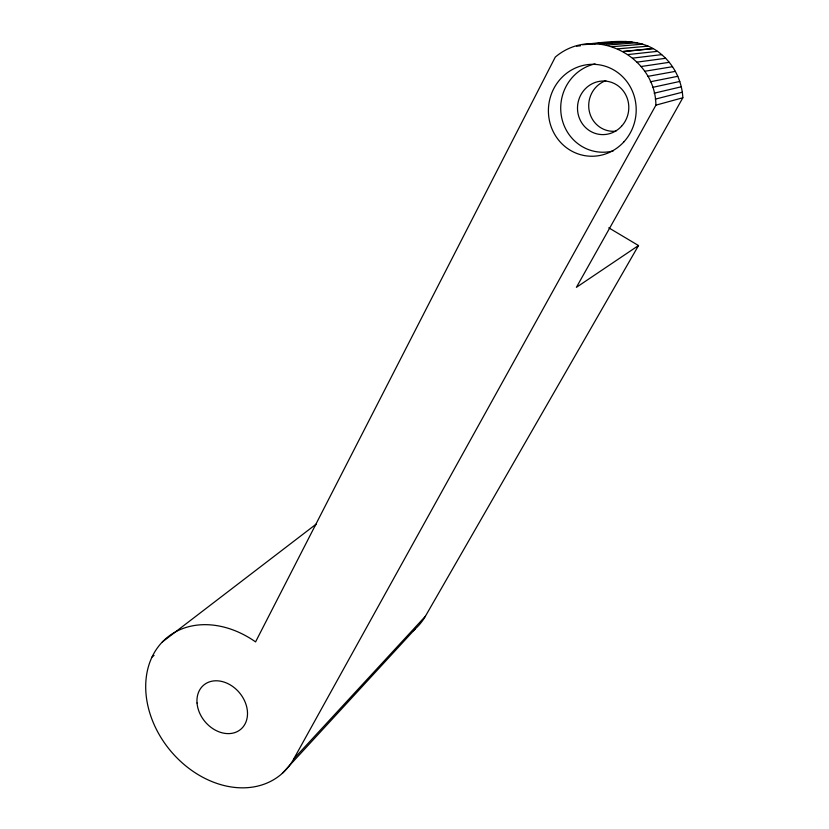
<?xml version="1.0" encoding="UTF-8"?>
<svg xmlns="http://www.w3.org/2000/svg" width="829" height="829" viewBox="0 0 829 829"><rect width="100%" height="100%" fill="white"/><g stroke="black" fill="none" stroke-linecap="round" stroke-linejoin="round"><path stroke-width="1.24" d="M293.798 758.856L655.905 105.159C655.532 55.844 593.844 24.29 555.275 57.097L255.57 641.895A89.055 69.439 50.2 0 0 152.878 655.293A89.055 69.439 50.2 0 0 190.142 769.291A89.055 69.439 50.2 0 0 293.798 758.856L425.381 616.268L638.506 245.539L608.766 227.82M588.445 43.927C612.579 41.409 641.739 36.725 661.656 54.631C674.329 65.253 681.987 81.294 682.847 97.76L576.404 287.342L638.506 245.539M282.357 773.302L415.35 628.796M152.028 657.014L154.059 655.438M162.329 641.978L315.953 524.291M655.905 105.159L682.847 97.76M655.293 99.138L682.308 92.226M654.143 93.2L681.283 86.786M652.485 87.397L679.77 81.46M650.319 81.781L677.801 76.309M647.667 76.403L675.376 71.377M644.558 71.304L672.526 66.703M641.004 66.527L669.272 62.33M637.045 62.123L665.635 58.299M620.817 41.637L610.248 42.735M632.714 58.123L661.656 54.631M628.05 54.559L657.366 51.367M623.087 51.46L652.796 48.538M623.315 51.585L653.003 48.652M617.885 48.859L647.998 46.155M612.227 46.693L642.786 44.165M606.393 45.108L637.408 42.714M600.455 44.113L631.916 41.813M576.632 46.103L580.466 45.823M582.486 44.725L595.108 43.823M598.89 43.554L606.465 43.004M594.455 43.719L626.372 41.45M314.512 526.197A72.092 60.766 49.2 0 1 316.139 524.384M425.381 616.268A72.092 60.766 49.2 0 1 412.562 631.17M615.885 131.169A26.093 24.963 -79.7 0 1 589.222 110.92A26.093 24.963 -79.7 0 1 605.833 80.651M613.18 150.93A44.704 42.714 -81.8 0 1 561.679 117.583A44.704 42.714 -81.8 0 1 595.098 63.895M197.033 702.992A28.839 22.487 50.2 0 0 236.628 731.893A28.839 22.487 50.2 0 0 233.022 686.713A28.839 22.487 50.2 0 0 197.033 702.992M623.988 141.759A45.989 43.875 -83.9 0 0 602.766 65.532A45.989 43.875 -83.9 0 0 550.145 123.552A45.989 43.875 -83.9 0 0 623.988 141.759M621.563 126.226A26.818 25.626 -81.9 0 0 609.419 81.75A26.818 25.626 -81.9 0 0 578.476 115.469A26.818 25.626 -81.9 0 0 621.563 126.226"/></g></svg>
